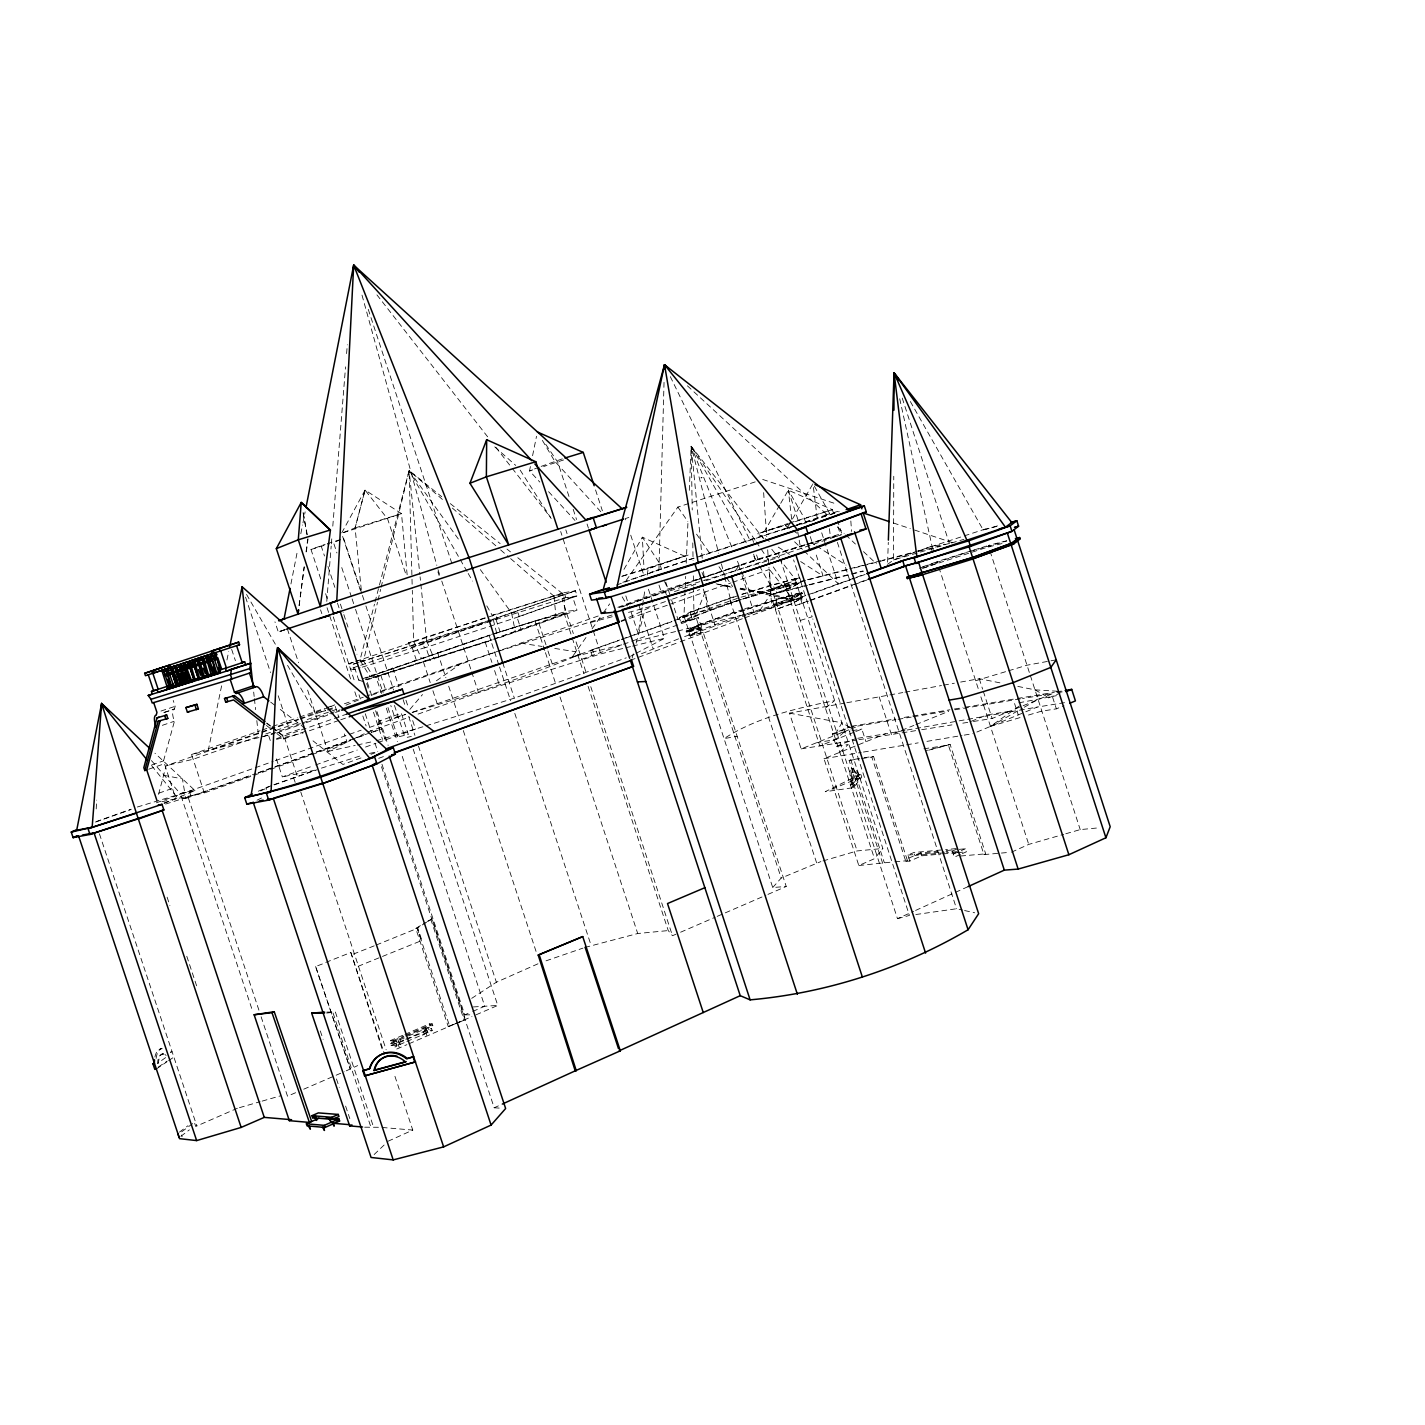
<?xml version="1.0" encoding="UTF-8"?>
<svg xmlns="http://www.w3.org/2000/svg" width="1425" height="1425" viewBox="0 0 1425 1425"><rect width="100%" height="100%" fill="white"/><g stroke="black" fill="none" stroke-linecap="round" stroke-linejoin="round"><path stroke-width="0.75" stroke-dasharray="5 3.75" d="M887.543 564.353L893.528 559.954L893.76 476.271M664.032 382.363L658.938 569.822L613.48 586.156M887.615 562.145L888.292 542.337M703.184 632.379L689.397 635.799L699.408 630.313L698.09 626.305L688.061 631.738L689.397 635.799L703.184 632.379L786.226 886.475L772.724 887.526L683.964 616.081L685.087 589.612M685.193 587.421L685.657 576.377M686.227 563.142L687.901 523.456M689.308 490.36L691.178 446.257L763.604 538.793M96.205 808.901L96.651 800.12M326.77 601.368L331.188 546.06M331.366 543.851L331.9 537.207M332.791 526.146L345.545 366.866M346.596 353.596L347.308 344.743M299.107 605.572L304.095 566.918M306.054 551.885L307.711 539.006M299.143 605.572L304.309 566.865M306.322 551.796L308.049 538.899M642.194 607.638L638.186 633.626L629.244 606.373M642.533 605.483L644.866 590.324M647.199 575.166L648.215 568.664L688.685 554.895L621.745 576.288M290.932 583.965L297.38 551.19M300.817 533.734L302.545 524.988M302.973 522.797L305.128 511.878M530.403 466.545L529.53 470.856L539.79 482.06M532.576 455.715L536.512 436.264M221.605 685.853L208.228 750.476L298.502 719.126M226.949 659.989L228.73 651.385M492.195 639.825L373.671 677.463L363.5 660.683L377.5 602.348M378.017 600.192L380.618 589.398M381.134 587.225L409.118 470.553L441.75 496.737M373.671 677.463L369.966 676.465L359.973 660.185L374.49 604.147M375.042 601.991L409.118 470.553L442.409 499.427M158.567 794.366L166.119 765.706L298.288 719.803M361.291 589.932L355.092 527.909L365.067 490.075L401.512 513.623L407.176 575.13M164.035 803.023L175.845 798.819L163.537 760.861L174.438 721.228A10.011 3.58 71.2 0 1 174.438 709.044L175.168 706.301L173.227 700.441M343.496 532.469L355.074 527.927L365.067 490.075L387.653 519.038L406.214 575.362M632.148 658.083L633.288 653.826M636.102 643.192L644.011 613.409M373.332 731.951L381.633 728.977L379.656 729.44L377.928 724.221L379.05 721.157L401.333 713.266L408.334 734.481L395.972 737.402M696.789 612.821L705.482 591.197L707.352 610.114L679.369 617.631L680.936 622.44L694.723 618.984M365.067 490.075L341.572 533.235L360.347 590.146M623.954 569.412L642.337 537.172L684.481 556.124L644.082 569.875L642.337 537.172L659.65 563.409L661.681 569.644M850.012 727.356L841.908 722.796L836.083 732.913L850.012 727.356L895.897 719.678M779.6 505.216L764.352 531.543L788.168 524.543M780.704 503.328L788.328 490.164L832.36 509.651L833.732 513.873M787.045 528.354L791.356 520.909M792.442 519.056L812.98 483.734L829.795 513.73L782.111 529.797L791.089 527.179M759.685 610.791L770.8 593.833L769.393 569.448L732.984 582.202M735.158 571.051L738.773 565.868L804.537 545.116M621.728 644.848L572.173 657.067L587.118 635.871M592.105 628.799L600.816 616.419M603.327 612.875L609.651 603.897M626.074 580.581L677.89 507.068L758.563 480.795M853.379 783.465L850.511 785.139L853.379 783.465A20.11 4.453 73.5 0 1 852.773 768.805A20.11 4.453 73.5 0 1 859.382 775.752L860.736 774.024L861.751 777.124L853.522 787.651L825.2 791.712L860.736 774.024M854.038 782.61L858.723 776.589L858.242 775.61A16.637 3.687 73.5 0 0 853.789 781.31L854.038 782.61L852.061 783.18L851.794 781.897A16.637 3.705 73.6 0 1 856.265 776.197L856.763 777.159L852.061 783.18M851.384 784.053A20.11 4.471 73.6 0 1 850.796 769.375A20.11 4.471 73.6 0 1 857.423 776.322L858.776 774.594M851.527 788.221L859.792 777.694L861.751 777.124M904.946 730.402L885.442 733.857L823.988 758.706L858.812 865.527L874.487 858.687L882.841 848.481L795.025 578.942L780.009 559.74M409.883 709.418L422.495 694.545M772.724 887.526L781.203 878.067L820.889 861.573M374.152 1154.517L384.999 1144.186M839.806 752.293L848.231 744.509L836.35 746.379L832.307 733.964L849.674 727.017M844.152 732.005L835.673 739.575L816.899 742.603M825.413 708.118L834.658 700.601C796.7 708.154 756.693 717.434 724.043 738.595L737.152 736.333M180.832 1136.295L189.365 1129.865M237.387 1108.258L195.742 1126.462L194.37 1122.312M179.443 1132.109L187.975 1125.714M192.66 1123.595L180.743 1132.537L182.133 1136.74M163.839 1054.179A15.871 7.41 76.2 0 0 157.623 1063.317L165.674 1057.564M1020.033 717.577L990.464 726.394L1021.814 704.217M436.371 680.794L461.896 662.963L613.569 614.496M158.353 1067.04L167.117 1061.091M156.34 1068.982L166.868 1061.857M168.613 1060.663L173.868 1057.101L172.389 1057.528M170.519 1052.612L172.033 1051.597L170.555 1052.024M471.693 998.355L496.381 982.217L539.879 962.962M457.532 1022.918L448.252 1026.57L415.779 928.459L425.149 922.688M427.019 921.548L432.131 918.858L465.423 1019.641L459.509 1022.099M426.538 922.313L417.169 928.085L421.373 940.678L355.128 967.522M428.391 921.156L432.131 918.858M743.227 609.33L696.504 625.575L686.173 631.132L686.529 632.255L696.861 626.679L735.247 612.999M853.807 732.308L819.82 745.916L775.396 609.686L791.445 603.879L802.222 597.912L800.903 593.869L802.435 593.37L802.079 592.248L744.776 608.724M990.464 726.394L1022.402 708.278M1024.272 707.21L1037.418 699.764M800.903 593.869L790.875 599.533L792.229 603.648L775.396 609.686M800.013 594.207L798.036 595.329L797.662 594.189M773.686 604.414L789.735 598.642L802.079 592.248L791.819 598.037L773.686 604.414L770.569 594.866L790.537 587.991L801.153 582.202L799.603 577.428L741.784 594.278M690.323 635.497L699.408 630.313L736.208 617.078L777.177 604.129L802.222 597.912L791.445 603.879M786.636 589.131L801.153 582.202L743.316 598.963M741.232 599.622L691.748 616.829L680.936 622.44L698.375 617.666L701.474 627.16L686.173 631.132L698.482 625.005L734.249 612.055L735.086 613.088L775.895 600.139L802.435 593.37L792.175 599.159L774.541 605.429L775.895 609.562M743.102 598.838L785.05 584.25L799.603 577.428L788.933 583.11L771.424 589.344M630.42 656.337L634.214 654.342M636.102 653.327L664.495 638.311L648.375 589.042M685.55 620.908C720.854 604.325 758.937 593.744 796.593 583.733M683.964 616.081L693.904 611.004L738.684 595.436M307.622 690.092L327.91 751.402L350.853 740.252M352.777 739.326L364.248 733.75M257.017 800.191L264.765 796.433M258.263 791.231L271.926 785.407M260.704 790.946L268.47 787.223M621.068 620.997L626.84 618.29M628.763 617.381L653.808 605.625L670.427 599.818M164.178 803.29L195.011 790.59L154.951 753.219M780.33 559.206L897.483 918.68L913.603 911.359M915.616 910.433L968.038 886.635M381.49 766.739L494.19 1107.777L500.264 1104.998M388.081 1141.229L412.769 1130.078L393.852 1073.025M1011.447 852.186L1028.743 844.402L1063.745 834.337M364.675 1127.193L379.976 1127.282M923.881 748.802L948.427 745.15L983.962 854.59L985.673 853.824L950.137 744.438L926.375 750.494M960.325 854.501L954.305 857.173L952.327 851.081L945.968 851.651M962.32 853.611L966.328 851.829L965.348 848.783L956.852 849.567M641.464 653.737L680.509 638.044M952.327 851.081L958.348 848.409L945.63 849.567M953.307 854.127L959.346 851.455L946.61 852.595M961.341 850.565L965.348 848.783M861.502 758.581L871.833 757.049L905.819 861.413L907.476 860.682L873.507 756.354L861.127 758.207M905.819 861.413L909.827 861.056L921.708 855.837L940.838 854.109M345.937 705.197L361.736 698.624M858.812 865.527L892.762 861.965M909.827 861.056L907.885 855.107L913.852 852.506L943.51 849.763M908.865 858.082L920.746 852.863L937.739 851.313M328.89 707.406L300.604 718.396M330.832 706.568L334.715 704.876M588.115 686.369L668.236 930.578L672.475 935.726L678.567 933.09M680.598 932.217L715.136 917.255M717.167 916.382L723.259 913.746M725.289 912.855L765.92 895.274M767.95 894.383L786.226 886.475M398.626 1041.675L396.863 1042.441L396.15 1040.268M426.307 1029.776L424.418 1030.578L423.706 1028.423M404.255 1037.988L390.361 1043.706L390.984 1045.558L403.756 1040.072M405.733 1039.217L425.968 1030.507L432.202 1030.56L431.579 1028.725L425.363 1028.672L425.968 1030.507M390.361 1043.706L396.488 1043.83L431.579 1028.725M381.971 764.263L464.764 1014.849L470.749 1012.267M472.744 1011.412L484.749 1006.246L401.529 754.199M390.984 1045.558L397.094 1045.701L404.896 1042.334M406.855 1041.497L432.202 1030.56M295.616 1092.708L287.512 1096.199L260.971 1016.346M303.721 1089.199L334.091 1076.089M336.122 1075.216L344.227 1071.725M346.257 1070.834L357.693 1065.597M396.773 1049.032L406.927 1044.65M408.975 1043.777L453.702 1024.45M455.733 1023.577L471.978 1016.559M476.057 1014.814L497.77 1005.444L413.197 749.176M390.717 1040.464L393.442 1040.517L394.066 1042.388L391.341 1042.334L390.717 1040.464L402.954 1035.227M404.985 1034.354L429.442 1023.862L432.202 1023.862L432.826 1025.715L405.911 1037.026M393.442 1040.517L403.649 1036.135M405.68 1035.263L432.202 1023.862M391.341 1042.334L403.863 1036.955M405.84 1036.1L430.047 1025.697L432.826 1025.715M1006.763 540.77L989.591 545.098L988.291 545.65L988.701 546.915L990.001 546.363L989.591 545.098L973.204 550.246M412.751 712.286C469.252 695.168 525.789 677.498 580.118 654.253L410.667 712.91M1028.476 715.047L1041.158 711.271L1056.37 708.848L1063.994 705.678M326.646 1013.05L335.392 1012.053L373.421 1126.712M448.252 1026.57L454.183 1024.094M456.16 1023.275L465.423 1019.641M1048.551 697.912L1060.093 693.156M1018.857 702.828L1056.442 695.667M832.075 789.147L859.792 777.694M976.873 732.04L1023.916 712.553M1025.804 711.77L1037.151 707.085L1066.933 702.276M950.137 744.438L928.619 750.191M910.343 401.529L983.197 529.94L1000.207 525.13M973.4 721.478L992.138 718.485L1052.968 693.441L1022.473 698.535M871.833 757.049L873.507 756.354M882.698 863.425L849.122 760.416L859.061 758.51M315.62 966.524L350.301 1069.088L315.62 966.524L324.401 963.193M325.791 962.409L350.835 952.488L384.554 1054.304M899.567 731.221L891.409 734.534L879.154 696.861M901.615 730.384L913.852 725.432M915.901 724.595L948.551 711.378M374.223 945.844L350.995 955.017M376.271 945.007L417.293 928.37L449.641 1026.214M799.639 593.067L775.04 599.248L776.358 598.732L776.696 604.325L801.313 598.215M855.819 731.506L861.858 729.083L865.973 741.73M836.35 746.379L855.641 738.631M844.669 703.131L789.486 713.141L801.153 748.891L848.855 729.832M850.814 729.048L858.705 725.895M772.047 590.057L774.505 589.077L772.956 584.375L740.804 594.777M621.745 607.032L699.889 578.817M490.556 619.982L360.525 661.93M320.732 578.96L311.006 549.48L325.167 544.279M361.736 593.299L343.674 538.561L333.486 542.515L336.923 552.953M539.22 467.133L529.53 470.856L533.556 469.627M541.144 466.385L562.857 458.672M563.641 459.937L543.637 466.527M493.46 639.184L566.562 612.91L573.331 633.573M498.839 664.905L489.131 635.39L365.887 677.997L372.157 696.967M617.862 607.299L661.022 591.268L757.904 559.081L841.73 533.556L837.633 520.98M619.109 607.549L697.252 579.637M630.349 660.309L678.193 642.55M680.259 641.784L742.674 618.61M744.741 617.844L805.802 595.543M494.208 639.166L565.262 613.961L563.712 594.581L517.328 557.371M499.356 637.794L576.983 610.203L572.761 597.307L561.984 598.892L566.081 611.343L576.983 610.203M922.278 568.361L990.001 546.363M923.649 568.058L937.472 563.017L937.062 561.753L921.868 567.114M378.712 758.314L383.842 756.461M919.285 568.219L967.807 552.081M807.832 594.813L854.644 577.927M856.692 577.178L864.868 574.239M747.893 614.674L804.395 596.363M812.767 593.352L850.44 579.761M852.524 578.995L865.1 574.471M360.988 757.94L342.926 764.459L313.019 740.858M371.017 754.306L375.024 752.863M807.939 601.083L795.453 605.589L808.331 601.279M810.023 600.317L868.27 579.209M810.415 600.513L852.257 585.354M854.359 584.588L866.899 580.046M622.743 582.326L697.894 556.658M354.522 667.452L358.69 680.063L489.505 635.069M369.966 676.465L496.63 633.003L555.821 614.87L565.262 613.961M276.361 758.866L282.346 776.91L313.553 765.706M315.637 764.958L357.248 750.031M365.566 747.038L375.968 743.298M378.053 742.55L415.494 729.119L412.092 718.806M701.118 628.532L686.529 632.255L701.118 628.532L702.454 632.647M893.528 559.954L914.191 552.508L853.7 568.13M918.145 551.101L932.003 546.113L945.06 544.225M273.885 784.694L316.956 769.803M426.004 725.824L514.336 698.143L626.27 657.833M274.312 784.89L315.281 770.141L282.346 776.91M572.761 597.307L517.043 617.221L521.408 630.491M485.551 621.888L422.691 642.657L424.436 647.947L519.27 616.58L577.107 595.917L575.433 590.805L564.158 592.675L408.53 642.8L410.133 647.663L497.236 618.895L495.651 614.05L492.248 615.386L486.78 605.857M773.027 594.243L790.537 587.991L788.933 583.11L785.05 584.25L770.034 562.18M590.324 650.388L592.568 649.836L594.207 654.823L591.963 655.358L590.324 650.388L619.626 639.985M621.728 639.237L628.015 637.011M630.099 636.262L671.959 621.389M674.061 620.659L690.804 614.709L692.39 619.554M572.173 657.067L623.669 638.792M625.735 638.044L631.952 635.835M634.036 635.105L671.709 621.728M368.077 731.898L409.741 717.06M418.077 714.103L478.497 692.603L600.798 653.879L630.527 646.612M186.568 798.196L256.072 773.437M258.174 772.688L272.834 767.469M274.918 766.721L354.522 738.382M356.606 737.633L369.182 733.163M371.266 732.414L379.656 729.44M189.329 791.124L191.146 796.557L182.115 799.104L250.693 775.627M259.012 772.653L350.461 740.092M358.779 737.135L365.014 734.908M162.005 801.669L204.345 792.959L251.904 776.002M253.971 775.271L268.452 770.123M270.518 769.375L309.813 755.375M311.879 754.644L347.023 742.104L344.333 733.946M581.756 659.258L621.425 645.115M623.348 644.171L629.797 642.123M631.72 641.197L698.375 617.666M684.606 636.583L745.845 615.368M358.601 665.885L350.354 668.806L353.952 669.697L360.169 667.773M360.685 665.279L485.498 622.85M492.569 619.323L575.433 590.805L487.582 621.211M96.134 821.619L131.171 809.204M95.528 822.082L130.94 809.525M156.34 802.827L273.155 761.395M275.257 760.647L361.166 730.17M369.431 727.48L405.68 714.37L394.796 717.577L390.806 705.5M158.888 793.155L172.692 788.274M358.459 662.589L352.242 664.513L348.697 663.801L488.116 616.758M500.674 650.228L370.09 695.721M502.687 649.515L599.978 615.386M272.015 727.053L282.506 735.193L304.148 727.623L277.715 707.495M672.511 599.088L699.533 589.647M276.539 738.649L346.364 714.21M276.824 733.537L283.735 738.916L305.377 731.346M309.35 730.793L338.687 720.498M340.771 719.767L347.059 717.559M621.247 621.407L627.445 619.216M629.529 618.486L730.972 582.914M257.426 736.868L193.159 759.24L166.119 765.706M265.727 733.982L274.028 731.096M276.094 730.384L298.912 722.439M307.194 719.554L336.229 709.454M262.912 736.707L300.479 723.633M302.563 722.902L327.607 714.174M329.692 713.444L340.13 709.81M204.345 792.959L191.573 754.52L274.954 733.554M277.056 732.824L304.184 723.366M306.268 722.635L333.414 713.177M335.498 712.447L339.684 711.004M151.727 764.958L163.537 760.861M148.681 769.215L164.498 763.729M191.573 754.52L260.045 730.776M262.111 730.063L270.412 727.178M272.478 726.465L297.38 717.826M299.446 717.113L324.348 708.474M326.414 707.762L332.648 705.607M300.372 719.073L325.559 710.327M327.643 709.597L333.949 707.406M344.423 703.772L363.304 697.217M365.406 696.487L461.896 662.963M365.263 679.725L491.393 639.896M674.506 591.589L697.484 583.644M705.838 580.759L841.73 534.624M546.024 960.842L582.896 948.142M584.945 947.447L637.723 933.518L668.236 930.578M829.849 514.87L837.348 512.288M763.266 537.439L757.655 533.823L787.419 523.688M789.521 522.975L832.36 509.651L757.655 533.823M162.343 725.325L174.064 721.335M357.871 662.607L352.242 664.513L353.952 669.697M359.759 661.966L426.716 641.072L420.09 576.804M496.63 633.003L492.248 615.386L564.158 592.675L565.778 597.609L577.107 595.917M160.989 711.057L175.168 706.301M163.804 712.553L173.903 709.169M164.338 712.429L174.438 709.044M703.986 577.463L738.773 565.868L741.41 574.008M491.607 634.374L566.081 611.343M358.69 680.063L362.449 681.328L491.269 640.484M699.319 578.96L755.303 560.363L830.454 537.474L841.088 535.515M487.582 622.155L565.778 597.609M699.978 555.964L794.74 525.469M285.57 629.547L278.285 631.934L274.954 621.87M628.835 517.435L625.326 518.593L626.679 522.743M348.697 663.801L358.085 660.772M733.465 596.915L690.199 612.091L679.369 617.631L693.138 614.104M985.637 528.924L915.064 551.902L882.752 560.257M745.132 609.811L734.908 613.106M747.234 609.134L776.696 599.818M137.352 807.013L191.093 790.75M495.401 633.413L535.052 620.944L566.562 612.91M707.352 610.114L741 599.498M165.585 804.056L185.927 797.626L184.128 792.229L180.316 793.672L151.175 760.273M971.155 550.887L936.332 561.842L937.472 563.017M969.855 551.439L1006.709 541.019M376.2 740.84L423.902 726.483M321.427 768.128L361.54 755.535M796.86 524.81L839.236 511.646M794.135 526.021L651.795 571.888M796.254 525.362L825.859 516.153M327.216 543.655L343.674 538.561M311.006 549.48L329.389 543.78M800.28 620.427L812.143 616.776L793.6 559.882M355.074 527.927L401.512 513.623L343.657 532.594M362.253 667.132L425.933 647.342L430.332 660.683M775.129 558.547L637.438 600.816L653.077 648.589M975.662 680.758L1006.46 671.424M1008.526 670.801L1026.997 665.208L1056.21 659.828M806.603 544.51L835.335 536.032M693.512 586.833L693.904 611.004L690.199 612.091L691.748 616.829L695.453 615.743M824.79 515.209L840.038 510.738M895.595 559.348L918.359 552.686M920.443 552.081L941.141 546.024M951.49 542.978L963.941 539.345M851.544 768.912L853.522 768.324M852.506 772.243L854.483 771.673M823.009 860.949L857.102 850.939L882.841 848.481M621.674 576.413L648.215 568.664M793.102 526.573L817.362 519.502L812.98 483.734M857.423 776.322L859.382 775.752M856.763 777.159L858.723 776.589M408.53 642.8L413.66 641.321L412.306 590.324M480.35 569.626L511.575 613.053L517.542 611.325L519.27 616.58M698.482 625.005L696.504 625.575L698.09 626.305M789.735 598.642L791.819 598.037L792.175 599.159L790.109 599.765M160.473 1048.871L161.951 1048.444A22.64 10.563 76.3 0 0 156.02 1059.363M161.684 1054.233L162.575 1053.983M157.623 1063.317L158.531 1063.05A15.871 7.41 76.2 0 1 163.626 1053.788M1065.811 833.75L1080.221 829.599L1099.494 827.765M239.453 1107.653L260.098 1101.703M262.164 1101.115L280.743 1095.754M268.951 786.707L266.012 787.526L267.597 792.3M415.779 928.459L417.721 927.924L421.925 940.536L419.983 941.052M897.483 918.68L909.417 915.438L812.82 618.877M388.152 673.33L375.951 676.733L381.472 693.476M590.52 622.529L613.73 616.33M628.496 612.394L653.808 605.625M759.489 566.028L770.498 585.337L795.025 578.942M983.197 529.94L997.482 526.217M805.196 580.278L775.04 588.062L776.643 592.96L806.835 585.265M807.352 579.708L865.527 564.692M867.683 564.14L880.597 560.809M847.501 569.715L740.127 597.413L677.997 619.483L671.193 598.714M918.448 551.422L952.417 542.658L912.356 529.316M808.99 584.713L862.891 570.962M770.569 594.866L807.494 585.461M809.649 584.909L863.479 571.193M325.684 710.665L315.299 713.302L287.565 665.368M327.768 710.149L336.086 708.047M988.701 546.915L1005.07 542.8M774.541 605.429L774.986 604.093M636.815 641.125L675.592 631.542M677.748 631.008L740.234 615.6M742.389 615.066L771.78 607.798L768.93 567.435M688.631 630.313L701.474 627.16M632.647 646.095L664.495 638.311M276.503 739.343L303.08 732.984M394.796 717.577L402.188 715.849M377.928 724.221L379.923 723.757M327.91 751.402L355.199 745.435M357.301 744.972L374.098 741.285M407.229 737.331L411.362 736.44M369.556 753.397L377.144 751.812M195.011 790.59L180.316 793.672L252.759 1011.59M846.824 702.739L902.791 692.568M904.928 692.176L941.444 685.55M943.599 685.158L954.34 683.216M960.628 682.076L979.242 678.692L1000.671 682.985M907.119 730.027L956.959 721.228M959.132 720.854L1037.151 707.085M823.988 758.706L861.234 752.436M863.425 752.062L918.199 742.853M926.962 741.374L962.018 735.478M964.208 735.122L972.972 733.643M851.616 726.251L895.31 718.93M904.038 717.47L949.923 709.775M954.287 709.044L962.979 707.584M965.153 707.228L1015.17 698.838M1017.343 698.482L1054.304 692.283M1056.477 691.927L1063.014 690.822M898.088 719.322L911.216 717.131M913.407 716.757L948.409 710.915M954.946 709.81L1020.282 698.891M1057.297 692.71L1063.816 691.624M832.307 733.964L850.048 731.025M852.025 730.704L861.858 729.083M1009.755 711.235L986.759 714.94L969.249 722.137L960.592 723.508M510.649 558.618L553.915 596.149L563.712 594.581M857.761 738.275L885.442 733.857M801.153 748.891L856.692 740.056M858.865 739.7L919.517 730.045M921.672 729.707L951.953 724.88M933.713 551.404L932.003 546.113L930.614 546.309L932.324 551.6M849.122 760.416L859.453 758.884M915.847 914.529L956.549 908.74L962.587 910.094M816.614 862.82L729.315 598.233L731.738 602.828M946.236 850.529L954.732 849.763M907.885 855.107L943.867 851.847M944.49 852.791L914.814 855.463L913.852 852.506M942.958 853.931L955.712 852.773M957.832 852.595L966.328 851.829M894.864 861.787L907.476 860.682M960.664 856.015L985.673 853.824M983.962 854.59L1009.327 852.364M473.332 1006.941L497.77 1005.444M350.835 952.488L382.523 1050.154M326.824 1012.088L335.392 1012.053M464.764 1014.849L472.281 1014.832M429.085 1029.794L427.678 1027.639M1017.824 686.405L1034.977 689.842L1059.381 691.357M494.19 1107.777L499.908 1108.133M382.167 1127.46L412.769 1130.078M359.973 660.185L363.5 660.683M520.909 643.138L542.07 646.451M554.752 648.446L575.914 651.777M717.844 584.303L731.595 587.225M740.305 588.685L770.8 593.833L793.6 599.943L769.393 569.448M716.152 583.822L731.452 586.637M740.198 588.222L770.8 593.833M789.486 713.141L841.908 722.796M163.59 775.307L182.418 778.852L184.769 792.745M722.885 585.746L731.452 587.474M740.02 589.184L793.6 599.943M964.582 910.539L974.647 912.784M762.696 479.441L834.373 503.328M893.386 522.993L910.254 528.604M1034.977 689.842L1048.942 697.769M765.136 538.65L770.747 542.266M778.228 547.093L789.45 554.325M800.654 561.557L823.098 576.021L815.67 553.221M785.389 525.683L790.911 529.263M792.745 530.456L798.249 534.037M811.128 542.391L814.797 544.795M816.632 545.989L846.04 565.084M270.661 702.115L275.951 706.141M266.76 722.974L270.269 725.699M266.778 723.419L270.251 726.091M271.979 727.445L285.837 738.186L284.786 738.435L297.487 776.803M266.439 725.467L269.895 728.157M450.336 503.631L500.157 543.602M507.015 549.106L510.453 551.867M452.384 508.084L498.999 548.518M500.656 549.961L508.974 557.175M494.742 446.862L515.761 465.423M687.402 385.819L692.301 390.343M693.939 391.857L827.961 515.512M837.686 527.357L844.134 533.413M845.755 534.945L855.428 544.047M863.479 551.635L876.375 563.783M794.598 541.803L802.4 549.302M803.967 550.798L838.292 583.822L821.423 531.952M548.589 491.661L574.97 520.446M600.762 511.682L554.699 461.166L540.627 437.422M151.62 765.599L178 798.374M771.798 549.266L778.638 557.994M376.93 294.886L488.989 438.544M495.829 447.308L510.863 466.581M512.234 468.326L550.495 517.382M458.333 539.006L409.118 470.553L411.95 577.018M677.89 507.068L687.848 521.514M696.558 534.161L710.256 554.04M718.966 566.705L725.183 575.736M726.429 577.535L732.646 586.583M755.018 540.093L691.178 446.257L692.229 509.954M756.265 541.928L760.024 547.449M761.271 549.302L768.77 560.328M545.775 444.404L557.763 462.199L569.163 497.022M520.178 470.125L551.938 519.697M622.173 596.826L627.499 605.928M246.543 594.421L276.486 646.184M467.097 571.55L409.118 470.553L419.858 574.578M468.184 573.456L472.566 581.079M791.659 519.217L788.328 490.164L804.199 517.97L806.229 524.186M746.255 542.836L691.178 446.257L702.222 558.262M753.967 556.356L758.385 564.086M670.32 376.645L749.728 539.808L752.364 538.65L753.593 542.426M664.495 581.507L668.218 589.291M413.66 641.321L421.23 657.976M426.716 641.072L434.322 659.027M731.684 546.897L691.178 446.257L718.663 553.221M737.473 561.272L740.768 569.483M741.606 571.55L751.527 596.184M701.973 572.44L705.019 580.278M320.287 1030.952L323.101 1039.306M336.46 1078.957L339.275 1087.311M345.616 1106.103L349.82 1118.625M333.058 1013.015L371.106 1127.745M188.332 797.84L260.276 1014.244M167.099 897.162L169.913 905.605M186.782 956.264L196.614 985.815M99.429 833.803L196.757 1125.697M405.965 700.245L408.69 708.492M392.659 667.897L398.929 686.886M403.097 699.55L405.181 705.874M408.672 716.419L414.924 735.407M418.416 745.952L496.381 982.217M362.431 595.418L365.21 603.826M365.904 605.946L393.71 690.145M394.476 705.446L405.163 737.776M380.831 675.29L386.157 691.41M341.751 567.577L351.405 596.808M352.1 598.892L354.861 607.246M355.537 609.348L383.129 692.888M387.956 707.53L397.628 736.814M386.3 708.118L397.361 741.606M377.019 711.716L388.152 745.435M321.053 545.561L324.508 555.999M327.964 566.455L334.857 587.367M340.397 604.093L343.158 612.447M343.835 614.549L347.985 627.089M354.202 645.899L356.963 654.253M366.635 683.519L369.396 691.891M375.594 710.701L386.496 743.69M337.458 603.096L339.542 609.401M373.493 712.215L382.506 739.45M325.613 593.691L327.697 600.014M333.254 616.865L354.825 682.13M359.011 694.777L360.4 698.98M365.263 713.729L371.533 732.682M375.007 743.209L377.785 751.634M430.76 919.232L464.051 1019.979M327.037 607.709L350.728 679.422M354.825 691.82L357.568 700.085M362.823 715.991L366.1 725.931M320.554 609.847L321.818 613.658M335.231 706.408L338.936 717.612M429.442 1023.862L430.047 1025.697M425.594 1027.621L426.502 1030.596M423.474 1031.593L424.383 1034.354L422.495 1035.173L421.586 1032.395M287.387 628.959L298.555 662.696M399.944 1039.538L400.674 1041.711M397.896 1039.52L398.911 1042.477M396.488 1043.83L397.094 1045.701M395.829 1043.474L396.756 1046.253L395.01 1047.019L394.084 1044.222M245.545 597.146L270.518 672.529M278.213 695.756L287.993 725.307M282.506 735.193L283.735 738.916M300.746 791.944L386.157 1049.78M293.586 777.605L295.688 783.928M268.702 735.745L270.376 740.804M231.669 649.39L235.41 660.683M560.684 531.543L561.913 535.301M563.142 539.077L592.568 628.799M593.263 630.883L600.798 653.879M576.056 641.856L586.601 674.025M590.769 686.69L672.475 935.726M563.926 612.679L571.532 635.835M572.227 637.937L583.965 673.722M538.971 623.491L547.307 648.856M547.984 650.958L552.847 665.742M535.052 620.944L544.76 650.512M545.454 652.632L555.857 684.303M560.025 696.985L637.723 933.518M495.989 619.394L499.997 631.596M502.704 662.75L514.336 698.143M499.534 667.007L510.631 700.744M514.799 713.391L591.09 945.327M485.195 642.034L491.892 662.411M494.582 670.569L499.267 684.837M368.238 309.314L452.099 564.158M438.027 569.679L439.862 575.272M441.768 581.062L471.016 669.857M471.693 671.941L478.497 692.603M437.903 571.817L439.132 575.54M437.546 652.401L445.9 677.748M448.679 686.191L459.812 719.999M463.303 730.562L536.388 952.399M423.51 662.18L430.225 682.575M432.915 690.715L437.618 704.965M412.039 647.128L416.082 659.401M756.586 554.984L757.904 559.081M742.087 576.038L754.021 612.608M703.22 589.006L715.207 625.682M693.904 611.004L781.203 878.067M665.76 582.095L670.516 596.647M665.065 590.823L666.419 594.938M659.009 585.087L661.022 591.268M630.741 535.177L644.314 576.608M595.543 489.933L602.365 510.773M625.824 595.882L628.567 604.271M587.064 524.008L588.418 528.141M573.188 509.313L576.555 519.555M565.832 529.886L567.061 533.645M979.242 678.692L982.627 689.166M983.303 691.267L992.138 718.485M938.843 567.221L978.28 688.809M980.881 696.843L1028.743 844.402M837.847 526.52L840.59 534.945M837.383 542.355L956.549 908.74M920.746 852.863L921.708 855.837M810.273 536.619L812.98 544.92M788.328 490.164L798.249 520.642M800.209 597.877L802.061 603.541M850.796 759.739L884.337 862.713M778.353 553.096L779.671 557.175M852.506 784.569L853.522 787.651M785.05 584.25L874.487 858.687M770.498 585.337L857.102 850.939M1052.612 697.252L1056.37 708.848M990.054 551.137L1029.652 673.419M1030.328 675.468L1080.221 829.599M1014.564 703.54L1018.252 714.905M902.239 398.092L949.406 543.602M362.003 295.118L436.834 565.387M753.647 554.2L755.303 560.363M721.406 563.908L724.167 574.613M724.719 576.751L730.206 598.144M899.727 398.786L932.003 546.113M511.575 613.053L515.44 632.13M307.248 534.607L302.848 511.005L306.945 534.696M797.751 531.863L798.837 538.098M799.193 540.182L800.654 548.5M829.457 528.693L830.454 537.474M253.686 692.087L254.167 696.469M254.398 698.66L255.609 709.632M256.821 720.605L258.263 733.786M553.915 596.149L555.821 614.87M703.54 571.443L704.395 580.224M850.832 520.998L851.58 531.454M763.64 492.64L766.739 536.637M767.683 549.836L768.77 565.244M412.003 579.227L412.235 588.098M692.782 542.907L693.067 560.488M693.334 575.86L693.476 584.642M154.933 1056.976A22.64 10.563 76.3 0 1 162.076 1048.711M164.979 1054.625A15.871 7.41 76.2 0 1 166.137 1055.373M399.926 1043.563L398.163 1044.311L399.089 1047.108L400.835 1046.342L399.926 1043.563M427.607 1031.629L425.719 1032.448L426.574 1035.245L428.533 1034.408L427.607 1031.629M701.029 477.874L701.937 477.589L701.029 477.874M284.43 629.886L278.285 631.934L284.394 629.957"/><path stroke-width="1.5" d="M893.938 410.204L894.045 372.78L1011.768 522.494L1016.844 520.784L1018.59 526.199L1011.928 531.347L970.55 546.381L901.562 567.15M486.673 439.719L486.37 476.823L508.672 544.76L469.947 483.271L486.673 439.719L535.8 461.736L557.816 528.871M183.629 669.127L182.97 665.902M188.171 667.648L187.281 664.264M192.517 666.241L191.609 662.839M252.439 793.992L244.69 797.697L246.846 804.199L268.702 800.084L323.154 783.376L376.912 763.818L395.402 754.074L393.282 747.644L385.997 749.176M210.704 660.327L210.027 657.032M217.74 657.655L221.57 668.752M664.388 369.128L664.513 364.711L850.084 510.542L864.352 505.964L866.329 512.02L807.975 533.591L696.985 570.374L694.919 564.068L698.143 562.626L797.377 529.779L850.084 510.542M888.363 540.128L894.045 372.78L1005.444 527.197L1011.768 522.494M285.178 618.699L279.033 620.605L336.763 600.994L353.685 265.103L622.102 508.761L625.628 507.621M101.282 710.077L101.62 703.487L150.106 748.713M170.555 667.452L176.362 685.71L171 686.654L165.728 669.055L164.249 669.536M176.29 685.674L170.038 667.63M173.422 684.285L157.106 689.664L158.015 692.39L181.028 685.051L174.491 666.17M192.624 679.903L192.339 681.542L187.37 683.127L185.357 683.751L184.181 682.539L178.855 664.727L152.439 673.402L151.62 670.979L144.655 673.295L145.457 675.699L152.849 673.277L158.175 689.29L151.478 691.428L152.386 694.135M108.906 711.841L101.62 703.487L92.162 827.248L71.25 832.075L73.102 837.615L89.971 834.444L163.875 809.952L162.005 804.341L158.122 805.125M191.68 680.936L194.138 680.117L187.762 661.77L185.303 662.572L185.553 665.048L191.93 681.702L189.899 682.343L188.563 681.168L183.219 663.284L180.779 664.068L186.123 681.987L192.09 680.758M212.396 653.63L219.201 673.241L217.063 673.9L215.781 672.671L210.312 654.324L189.65 661.147L195.029 679.208L198.502 678.763L192.108 660.345M192.482 660.202L198.645 679.618L203.187 678.158L199.447 677.819L194.032 659.686M202.938 677.392L196.507 658.884M210.526 674.328L204.203 676.341L198.77 658.136M207.961 676.679L201.246 657.317M353.151 271.73L353.685 265.103L531.828 460.702M210.793 654.164L216.796 673.117L208.567 674.969L203.116 656.693M215.781 672.671L212.752 673.669L212.468 675.325L211.06 674.15L205.61 655.874M209.974 675.201L214.587 674.666L207.818 655.144M217.9 672.066L220.394 671.246L217.045 659.294L214.908 652.81L212.183 653.665L211.328 651.1L238.688 642.141L239.542 644.723L238.296 645.133M138.35 819.072L163.875 809.952M297.985 614.175L298.555 609.864L297.985 614.175L276.325 548.643L301.245 502.419L330.44 529.957L320.34 606.569L298.288 539.808L301.245 502.419L330.101 530.064M76.914 829.617L71.25 832.075L76.701 830.241L101.62 703.487L136.479 813.408L241.163 1127.424L196.65 1140.588L179.586 1138.664L78.535 835.78L73.102 837.615L76.861 835.958M264.712 724.132L233.558 699.924L225.702 702.151L224.509 698.535L234.412 695.596L244.352 703.291A10.545 3.99 71.2 0 0 236.212 693.476L234.43 692.194L230.209 679.476L251.138 672.547L249.803 668.557L250.693 663.213L240.593 666.348M250.996 795.577L277.59 647.663L387.137 749.71L393.282 747.644C346.4 770.587 295.67 786.707 244.69 797.697C287.333 788.078 329.032 774.149 369.966 758.563L374.739 757.227L376.912 763.818L323.154 783.376M290.077 588.329L284.056 618.895L278.588 620.677M305.983 507.514L353.685 265.103L359.153 272.104M229.621 647.075L242.107 586.744L369.342 699.639L402.313 689.166L403.934 694.064L346.364 714.21M667.773 367.721L664.513 364.711L616.847 587.723L604.253 592.034L589.558 594.225L591.482 600.121L606.266 598.197L698.179 569.84L703.38 585.746L809.934 550.299L865.99 528.996L861.021 513.712L804.787 534.5L809.934 550.299M158.994 717.202L157.053 717.862L143.836 767.683L144.798 770.569L146.704 769.91L160.117 720.605L158.175 721.246L144.798 770.569M847.608 509.758L864.352 505.964L797.377 529.779L664.513 364.711L603.149 589.861L589.558 594.225L602.009 589.754M161.827 670.338L167.847 689.201L169.789 688.596L163.305 669.839M968.038 886.635L1004.322 870.141L1018.145 869.072L1068.875 854.733L1105.925 837.757L1110.2 826.732L1014.208 530.011M166.137 668.913L172.158 687.848L174.135 687.242L167.616 668.414M180.779 684.285L177.377 684.712L172.051 666.953M185.161 682.913L181.741 683.341L176.415 665.511M174.83 685.461L174.58 687.064M178.784 684.908L175.756 674.755M180.726 684.356L174.901 666.009M183.148 683.537L180.12 673.348M185.09 682.985L179.247 664.584M187.53 682.183L184.502 671.941M189.65 681.577L193.141 679.743M620.32 1050.831L575.219 1070.852L538.205 955.071L582.736 936.599L620.32 1050.831L619.198 1050.813L740.234 995.683L750.12 999.851C826.625 993.1 901.847 968.572 968.074 929.759L978.654 913.692L854.519 531.792M1056.21 659.828L1050.813 667.399L1013.122 682.646L962.57 697.822L949.121 700.138M253.151 802.079L371.07 1157.474L393.193 1159.897L443.638 1146.876L491.091 1125.073L505.643 1108.508L389.257 756.158M1015.758 539.897L1020.051 538.81L1013.638 544.065L972.99 558.778L1011.144 544.795L1020.051 538.81L1019.641 537.528L1015.348 538.614M972.562 557.46L1010.717 543.477L1019.641 537.528L1013.228 542.747L973.364 557.371L906.888 577.232L907.315 578.55L921.138 575.166L973.792 558.689L972.562 557.46L906.888 577.232M364.568 1075.928L415.494 1061.892L364.568 1075.928L362.841 1070.727L369.948 1068.501A25.793 23.245 56.4 0 1 407.212 1058.419L413.767 1056.655L406.624 1058.9A25.81 23.263 56.4 0 0 369.324 1068.964L362.841 1070.727M374.027 1070.531L405.555 1062.035A20.752 18.703 56.4 0 0 374.027 1070.531L374.65 1070.068A20.752 18.703 56.4 0 1 397.112 1056.246M156.34 1068.982L154.826 1069.409L152.974 1063.816L154.381 1062.872A22.64 10.563 76.3 0 1 154.523 1059.79M375.933 763.141L372.139 765.136L491.091 1125.073M387.137 749.71L369.966 758.563L277.59 647.663L271.088 791.659L266.511 793.458L268.702 800.084L271.748 798.873M750.12 999.851L622.28 609.615C698.125 587.421 773.971 564.229 847.465 535.194M502.295 1104.072L575.219 1070.852M324.668 1012.106L311.665 1013.122L349.659 1125.893L351.939 1124.877M306.393 1123.791L324.33 1125.358L338.901 1118.91L339.595 1121.012L325.025 1127.46L307.088 1125.857L306.393 1123.791L319.022 1118.233M311.95 1115.686L331.793 1117.289L338.277 1114.439L338.972 1116.541L332.506 1119.391L312.627 1117.752L311.95 1115.686L318.345 1112.889L338.277 1114.439M312.627 1117.752L315.833 1116.363M309.385 1122.419L311.612 1121.439L274.241 1011.732L254.131 1014.76L289.346 1120.673L309.385 1122.419L271.997 1012.658L254.131 1014.76M289.346 1120.673L291.555 1119.712L264.266 1117.378L241.163 1127.424M704.841 887.704L667.506 903.557L703.255 1012.534M538.205 955.071L582.736 936.599M922.135 573.242L920.71 573.848L921.138 575.166L922.563 574.56L907.315 578.55M1069.712 703.291L1075.43 700.904L1071.707 689.362L1065.188 690.466M1018.145 869.072L918.626 562.43L915.937 563.534L914.12 557.977L1005.444 527.197M1065.971 691.731L1071.707 689.362M271.997 1012.658L274.241 1011.732M353.685 265.103L469.003 557.513L502.704 662.75L403.934 694.064M276.325 548.643L298.288 539.808L330.44 529.957M469.947 483.271L486.37 476.823L535.8 461.736M847.661 535.087L851.723 533.556M596.523 598.518L601.403 613.409L605.518 611.877M394.226 752.685L633.573 666.241L631.596 660.202L630.349 660.309L740.234 995.683M394.618 752.934L633.573 666.241M1010.61 522.423L1016.844 520.784L1010.147 525.825L1011.928 531.347L920.728 561.771M866.899 573.491L903.699 560.221L916.827 556.872L894.045 372.78L898.391 380.439M867.184 573.723L902.773 560.88L904.554 566.402L869.001 579.28M386.264 748.802L631.596 660.202M868.27 579.209L905.498 565.725L918.626 562.43M609.348 587.634L603.149 589.861L616.847 587.723L698.143 562.626L664.513 364.711M162.005 804.341L88.083 828.816L89.971 834.444L138.385 818.769M502.704 662.75L619.145 621.906L610.933 596.594L606.818 597.146M349.161 716.828L619.18 622.119M342.214 709.08L369.342 699.639L340.237 611.503L333.682 613.623L330.208 603.096L469.003 557.513M341.768 710.273L402.313 689.166M846.147 509.651L860.54 504.717L861.876 508.832M242.286 703.986L263.625 696.754L268.898 700.779M620.641 509.348L626.804 507.282L468.202 557.834M236.212 693.476L255.449 686.993A10.509 4.043 71.2 0 1 263.625 696.754M224.509 698.535L226.539 697.84L227.733 701.456L225.702 702.151M234.412 695.596L232.346 696.291L265.014 721.62M167.812 718.414L165.852 719.073L164.712 715.671L166.672 715.012L167.812 718.414L158.175 721.246M185.873 707.602L194.887 705.001L196.401 709.579L198.396 708.902L196.882 704.324L185.873 707.602L187.388 712.126L189.382 711.467M391.305 755.464L395.402 754.074L391.768 754.822M246.846 804.199L251.049 802.774M194.887 705.001L196.882 704.324M234.43 692.194L253.65 685.728L255.449 686.993M1015.206 527.321L1018.59 526.199L1014.422 527.268M228.819 645.4L153.579 670.338L154.399 672.76L220.733 650.851L226.397 667.915L218.791 670.32L219.753 673.223M230.512 644.848L238.688 642.141M711.93 582.415L700.227 586.103M534.82 463.98L585.711 519.876L593.049 517.435L596.452 527.802L589.095 530.225L606.159 582.308M201.121 678.817L214.961 674.506L213.055 667.078M231.26 669.412L238.919 666.882L230.583 669.465M250.693 663.213L226.415 671.157L225.453 668.236L244.69 661.895L245.652 664.78M249.803 668.557L150.979 699.301L148.2 695.436L152.243 694.1M168.56 668.129L171.427 667.203M172.906 666.722L175.738 665.778M197.861 658.475L194.958 659.401L195.403 660.577M199.429 657.958L202.279 657.014M203.846 656.498L207.035 655.447M286.478 629.209L340.237 611.503M602.526 526.092L606.676 524.738M151.478 691.428L155.539 690.092M168.578 687.456L171 686.654M172.906 686.102L175.328 685.3M177.377 684.712L179.799 683.911M181.741 683.341L184.181 682.539M186.123 681.987L188.563 681.168M167.58 688.435L171.962 687.028M195.029 679.208L197.487 678.389M199.447 677.819L201.922 677M204.203 676.341L206.678 675.521M208.567 674.969L211.06 674.15M166.6 689.433L170.662 688.097L166.404 689.415M180.975 685.122L185.41 683.679M324.704 616.954L329.567 615.351L319.004 618.788M333.682 613.623L472.512 568.201M164.338 674.613L166.885 673.882M168.649 673.223L171.196 672.475M173.102 671.763L175.649 671.033M177.448 670.356L180.013 669.608M181.812 668.931L184.395 668.183M186.354 667.452L188.937 666.704M190.701 666.045L193.283 665.297M195.082 664.62L197.683 663.854M199.821 663.07L202.421 662.322M204.185 661.663L206.785 660.897M208.887 660.131L211.506 659.365M213.59 658.688L216.101 657.869M165.353 676.038L167.776 675.236M169.682 674.631L172.104 673.847M174.117 673.206L176.558 672.404M178.499 671.781L180.922 670.979M182.863 670.373L185.303 669.572M187.405 668.895L189.863 668.093M191.752 667.488L194.21 666.686M196.151 666.063L198.627 665.261M200.889 664.531L203.365 663.712M205.253 663.124L207.729 662.304M209.974 661.592L212.45 660.772M214.552 660.113L217.045 659.294M151.62 670.979L170.002 664.994L170.822 667.417M144.655 673.295L162.949 667.345M471.693 568.468L596.452 527.802M239.542 644.723L220.252 650.993L219.397 648.411M194.388 661.93L196.864 661.129M199.126 660.381L201.602 659.561M203.472 658.956L205.966 658.136M208.175 657.406L210.668 656.587M212.752 655.91L215.264 655.09M163.554 672.262L166.066 671.228M167.865 670.854L170.394 669.803M172.3 669.394L174.83 668.343M176.664 667.969L179.194 666.918M181.028 666.544L183.576 665.493M185.553 665.048L188.118 663.997M189.899 663.64L192.464 662.572M194.281 662.197L196.757 661.378M197.202 658.653L198.502 660.808L201.495 659.828M203.365 659.205L205.859 658.403M208.068 657.673L210.562 656.854M212.646 656.177L215.139 655.358M589.095 530.225L623.669 519.074M330.208 603.096L336.763 600.994M136.515 813.123L92.162 827.248L76.701 830.241M241.324 662.946L244.69 661.895M176.362 686.316L182.614 684.374M209.724 675.949L215.977 674.007M148.2 695.436L231.402 669.608L230.547 674.951L231.865 678.959L152.208 703.024L150.979 699.301M323.172 782.948L273.279 798.267L393.193 1159.897M564.906 458.031L583.252 452.42L594.172 485.765M585.711 519.876L622.102 508.761M251.138 672.547L249.446 673.063L253.65 685.728M703.38 585.746L616.027 612.109L601.403 613.409M999.21 529.013L1010.147 525.825L968.733 540.805L899.781 561.646M1010.717 543.477L1013.228 542.747L1013.638 544.065L1011.144 544.795M152.974 1063.816L154.47 1063.388M157.053 717.862L166.672 715.012M187.388 712.126L198.396 708.902M374.65 1070.068L406.143 1061.554M542.159 648.909L544.635 648.268M365.192 700.69L369.342 699.639M358.69 709.899L393.14 701.403L434.144 731.506M862.125 512.929L866.329 512.02M259.19 800.939L263.215 800.173M267.241 799.407L271.267 798.641M859.916 530.136L865.99 528.996M82.418 835.05L94.032 832.859L196.65 1140.588M598.589 598.233L602.704 597.681M637.42 681.88L645.828 681.506M311.665 1013.122L324.508 1013.05M326.307 1117.895L338.901 1118.91M334.768 1119.427L335.677 1119.498M335.588 1120.673L339.595 1121.012M332.844 1123.256L349.82 1124.699M349.659 1125.893L362.538 1127.015M863.871 513.16L889.164 521.586M814.957 484.607L860.54 504.717M537.368 431.935L583.252 452.42M217.045 654.734L215.727 652.525M214.373 655.375L215.424 657.994M200.978 660.007L199.678 657.833M281.794 652.739L277.59 647.663L443.638 1146.876M101.62 703.487L147.452 760.416M894.045 372.78L967.237 541.019L968.733 540.805L970.55 546.381L969.036 546.594L1068.875 854.733M218.381 667.541L219.842 671.407M212.752 673.669L206.233 655.66M203.241 668.04L205.414 673.776M198.502 669.572L200.676 675.272M190.166 680.723L183.772 663.088M167.705 679.422L169.807 684.962M146.704 769.91L157.035 800.85M177.733 1133.374L179.14 1137.577M215.246 652.668L220.875 669.643M213.376 650.423L214.231 653.006M209.6 675.361L207.747 676.804L201.548 657.21M198.502 660.808L203.383 678.158M196.044 679.582L194.245 680.99L188.1 661.645M331.793 1117.289L332.506 1119.391M333.147 1123.025L334.18 1126.178L332.239 1122.953M330.012 1119.195L330.832 1121.635L329.104 1119.124M324.33 1125.358L325.025 1127.46M323.422 1127.317L324.472 1130.47L322.513 1127.246M175.471 683.608L176.611 686.476M168.382 665.511L169.183 667.933M315.869 1118.019L316.671 1120.442L314.907 1117.948M309.332 1126.053L310.365 1129.188L308.37 1125.982M148.289 674.773L153.597 690.733M153.686 702.578L156.946 712.411L156.233 715.154A10.046 3.527 71.2 0 0 156.287 727.373M162.112 810.308L264.266 1117.378M413.179 1057.118L414.907 1062.373M236.586 645.685L242.232 662.696M585.123 947.233L618.503 1048.693M731.542 576.217L862.374 977.051M667.292 596.558L797.394 994.312M614.193 611.022L629.672 658.261M606.266 598.197L604.253 592.034L694.919 564.068L805.927 527.303L807.975 533.591M905.498 565.725L908.972 576.466M909.399 577.784L1004.322 870.141M863.212 512.929L881.22 568.343M840.803 538.383L968.074 929.759M795.809 554.663L925.591 953.111M1007.226 532.718L1105.925 837.757M539.273 955.035L576.323 1070.888M242.107 586.744L253.205 687.687"/></g></svg>
